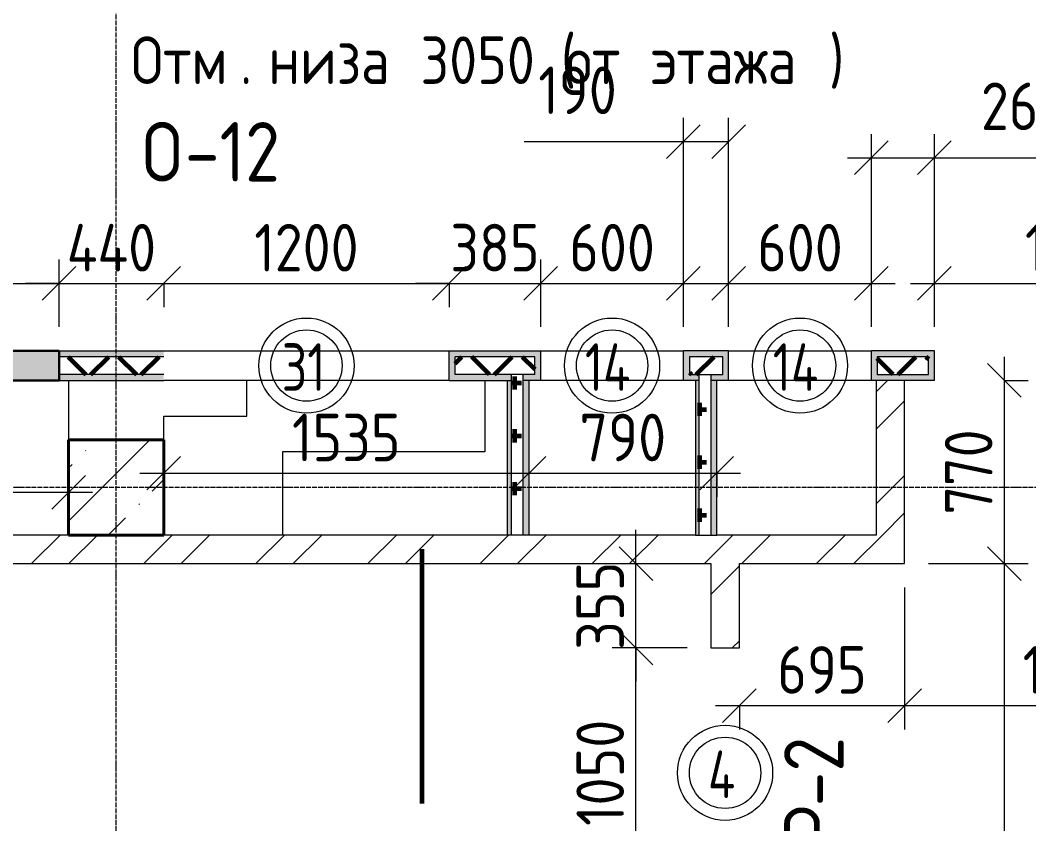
# Model space of a CAD drawing. Header units: millimetres. Extents: x -60946 to 138510, y -262288 to 24501.
# Drawn here: x 27406 to 31646, y -201038 to -197658 of the extents above; entities that cross this region are included whole.
import ezdxf

# ---------------------------------------------------------------- set-up
doc = ezdxf.new("R2010")
doc.units = ezdxf.units.MM
doc.linetypes.add('ADSK_Линия сетки', pattern=[25, 20, -2.5, 0, -2.5])
doc.linetypes.add('ADSK_Невидимые', pattern=[5, 3, -2])
for name, color, linetype, lineweight in [('0) 1 вып перегородка', 7, 'Continuous', 60), ('2)Тип-2', 3, 'Continuous', 60), ('2)Тип-5', 1, 'Continuous', 60), ('Марки', 7, 'Continuous', 20), ('Марки дверей', 7, 'Continuous', 20), ('Несущие колонны', 7, 'Continuous', 18), ('Обобщенные модели', 7, 'ADSK_Невидимые', 18), ('Оси', 7, 'Continuous', 9), ('Перекрытие', 7, 'Continuous', 18), ('Размеры', 7, 'Continuous', 9), ('Стены внутренние', 7, 'Continuous', 18), ('Стены штриховка', 7, 'Continuous', 9), ('Узлы', 7, 'Continuous', 18)]:
    doc.layers.add(name, color=color, linetype=linetype, lineweight=lineweight)
doc.styles.add('GOST Common_2', font='', dxfattribs={"width": 0.9, "height": 250})
doc.styles.add('GOST Common_3', font='', dxfattribs={"width": 0.9, "height": 200})
doc.styles.add('GOST Common_B', font='', dxfattribs={"width": 0.8, "height": 200})
doc.styles.get('GOST Common_2').set_extended_font_data('GOST Common')
doc.styles.get('GOST Common_3').set_extended_font_data('GOST Common')
doc.styles.get('GOST Common_B').set_extended_font_data('GOST Common', bold=True)
doc.dimstyles.new('ADSK_Основной_2_0', dxfattribs={"dimscale": 304.8, "dimtxt": 201.142999, "dimasz": 0.463911, "dimexe": 0.328084, "dimexo": 0.328084, "dimgap": 0.164042, "dimtad": 1, "dimdec": 3, "dimrnd": 0.001, "dimdsep": 46, "dimtxsty": 'GOST Common_3', "dimblk1": 'OBLIQUE', "dimblk2": 'OBLIQUE', "dimsah": 1, "dimcen": 0.09, "dimdle": 0.328084, "dimazin": 2, "dimtfac": 1, "dimtdec": 4, "dimtix": 1, "dimtmove": 0, "dimatfit": 3, "dimfxl": 1, "dimtvp": 1, "dimtolj": 1, "dimtzin": 0, "dimlwd": 20, "dimlwe": 20, "dimarcsym": 2})
doc.dimstyles.new('ADSK_Основной_2_0_2', dxfattribs={"dimscale": 304.8, "dimtxt": 201.142999, "dimasz": 0.463911, "dimexe": 0.328084, "dimexo": 0.328084, "dimgap": 0.164042, "dimtad": 1, "dimdec": 3, "dimrnd": 0.001, "dimdsep": 46, "dimtxsty": 'GOST Common_3', "dimblk1": 'OBLIQUE', "dimblk2": 'OBLIQUE', "dimsah": 1, "dimcen": 0.09, "dimdle": 0.328084, "dimazin": 2, "dimtfac": 1, "dimtdec": 4, "dimtix": 1, "dimtmove": 0, "dimatfit": 3, "dimfxl": 1, "dimtvp": 1, "dimtolj": 1, "dimtzin": 0, "dimlwd": 20, "dimlwe": 20, "dimarcsym": 2})
pattern_1 = [(45, (9.36, -198628.46), (-106.066, 106.066), []), (135, (9.36, -198628.46), (-106.066, -106.066), [])]
pattern_2 = [(45, (9.36, -198628.46), (-235.7317, 235.7317), []), (45, (166.5, -198628.46), (-235.7317, 235.7317), [])]
pattern_3 = [(0, (9.36, -198628.46), (111.125, 111.125), [55.562, -166.688]), (90, (37.14, -198656.24), (-111.125, 111.125), [55.562, -166.688])]

# ---------------------------------------------------------------- blocks, each defined once
blk = doc.blocks.new('ADSK_КолоннаЖБ_Прямоугольная - 400x400 мм-1807143-Кладочный план 4-го этажа')
at = {"layer": 'Несущие колонны', "lineweight": 40}
for p, q in [((-200, 200), (200, 200)), ((-200, -200), (-200, 200)), ((200, 200), (200, -200)), ((200, -200), (-200, -200))]:
    blk.add_line(p, q, dxfattribs=at)
blk = doc.blocks.new('ADSK_ОбобщеннаяМодель_ОтверстиеПрямоугольное_вСтене - О-12_ОВ_в ГКЛ_860х360-4088419-Кладочный план 4-го этажа')
at = {"layer": 'Обобщенные модели'}
blk.add_hatch(color=256, dxfattribs=at).paths.add_polyline_path([(-309.7, -62.5), (550.3, -62.5), (550.3, 62.5), (-309.7, 62.5)])
at = {"layer": 'Узлы', "lineweight": 30}
for p, q in [((-309.7, -62.5), (-309.7, 62.5)), ((-309.7, 62.5), (550.3, 62.5)), ((550.3, 62.5), (550.3, -62.5)), ((550.3, -62.5), (-309.7, -62.5))]:
    blk.add_line(p, q, dxfattribs=at)
blk = doc.blocks.new('_Oblique')
at = {"color": 0, "linetype": 'ByBlock', "lineweight": -2}
blk.add_line((-0.5, -0.5), (0.5, 0.5), dxfattribs=at)
blk = doc.blocks.new('*D6096')
at = {"layer": 'Defpoints', "color": 0, "transparency": 16777216}
for p in [(27569.4, -198765.3), (26709.4, -199048.5), (27569.4, -199048.5)]:
    blk.add_point(p, dxfattribs=at)
at = {"layer": 'Размеры', "color": 0, "lineweight": 20, "transparency": 16777216}
for p, q in [((26709.4, -198948.5), (26709.4, -198665.3)), ((27569.4, -198948.5), (27569.4, -198665.3)), ((26609.4, -198765.3), (27669.4, -198765.3))]:
    blk.add_line(p, q, dxfattribs=at)
at = {"layer": 'Размеры', "color": 0, "lineweight": 20, "transparency": 16777216, "xscale": 141.4, "yscale": 141.4, "zscale": 141.4, "rotation": 180}
blk.add_blockref('_Oblique', (26709.4, -198765.3), dxfattribs=at)
at = {"layer": 'Размеры', "color": 0, "lineweight": 20, "transparency": 16777216, "xscale": 141.4, "yscale": 141.4, "zscale": 141.4}
blk.add_blockref('_Oblique', (27569.4, -198765.3), dxfattribs=at)
at = {"layer": 'Размеры', "color": 0, "lineweight": 9, "transparency": 16777216, "insert": (27139.4, -198615.3), "char_height": 200, "width": 454.106, "attachment_point": 5, "style": 'GOST Common_3'}
blk.add_mtext('\\A1;860', dxfattribs=at)
blk = doc.blocks.new('*D6097')
at = {"layer": 'Defpoints', "color": 0, "transparency": 16777216}
for p in [(28009.4, -198665.4), (28009.4, -198765.3), (27569.4, -199048.5)]:
    blk.add_point(p, dxfattribs=at)
at = {"layer": 'Размеры', "color": 0, "lineweight": 20, "transparency": 16777216}
for p, q in [((27569.4, -198948.5), (27569.4, -198665.3)), ((27569.4, -198765.3), (27428, -198765.3)), ((27569.4, -198765.3), (28009.4, -198765.3)), ((28009.4, -198765.3), (28150.8, -198765.3)), ((28009.4, -198765.4), (28009.4, -198865.3))]:
    blk.add_line(p, q, dxfattribs=at)
at = {"layer": 'Размеры', "color": 0, "lineweight": 20, "transparency": 16777216, "xscale": 141.4, "yscale": 141.4, "zscale": 141.4}
blk.add_blockref('_Oblique', (27569.4, -198765.3), dxfattribs=at)
at = {"layer": 'Размеры', "color": 0, "lineweight": 20, "transparency": 16777216, "xscale": 141.4, "yscale": 141.4, "zscale": 141.4, "rotation": 180}
blk.add_blockref('_Oblique', (28009.4, -198765.3), dxfattribs=at)
at = {"layer": 'Размеры', "color": 0, "lineweight": 9, "transparency": 16777216, "insert": (27789.4, -198615.3), "char_height": 200, "width": 495.016, "attachment_point": 5, "style": 'GOST Common_3'}
blk.add_mtext('\\A1;440', dxfattribs=at)
blk = doc.blocks.new('*D6098')
at = {"layer": 'Defpoints', "color": 0, "transparency": 16777216}
for p in [(28009.4, -198665.4), (29209.4, -198665.4), (29209.4, -198765.3)]:
    blk.add_point(p, dxfattribs=at)
at = {"layer": 'Размеры', "color": 0, "lineweight": 20, "transparency": 16777216}
for p, q in [((27909.4, -198765.3), (29309.4, -198765.3)), ((28009.4, -198765.4), (28009.4, -198865.3)), ((29209.4, -198765.4), (29209.4, -198865.3))]:
    blk.add_line(p, q, dxfattribs=at)
at = {"layer": 'Размеры', "color": 0, "lineweight": 20, "transparency": 16777216, "xscale": 141.4, "yscale": 141.4, "zscale": 141.4, "rotation": 180}
blk.add_blockref('_Oblique', (28009.4, -198765.3), dxfattribs=at)
at = {"layer": 'Размеры', "color": 0, "lineweight": 20, "transparency": 16777216, "xscale": 141.4, "yscale": 141.4, "zscale": 141.4}
blk.add_blockref('_Oblique', (29209.4, -198765.3), dxfattribs=at)
at = {"layer": 'Размеры', "color": 0, "lineweight": 9, "transparency": 16777216, "insert": (28609.4, -198615.3), "char_height": 200, "width": 560.473, "attachment_point": 5, "style": 'GOST Common_3'}
blk.add_mtext('\\A1;1200', dxfattribs=at)
blk = doc.blocks.new('*D6099')
at = {"layer": 'Defpoints', "color": 0, "transparency": 16777216}
for p in [(29209.4, -198665.4), (29594.4, -198765.3), (29594.4, -199048.5)]:
    blk.add_point(p, dxfattribs=at)
at = {"layer": 'Размеры', "color": 0, "lineweight": 20, "transparency": 16777216}
for p, q in [((29594.4, -198948.5), (29594.4, -198665.3)), ((29209.4, -198765.3), (29068, -198765.3)), ((29209.4, -198765.3), (29594.4, -198765.3)), ((29209.4, -198765.4), (29209.4, -198865.3)), ((29594.4, -198765.3), (29735.8, -198765.3))]:
    blk.add_line(p, q, dxfattribs=at)
at = {"layer": 'Размеры', "color": 0, "lineweight": 20, "transparency": 16777216, "xscale": 141.4, "yscale": 141.4, "zscale": 141.4}
blk.add_blockref('_Oblique', (29209.4, -198765.3), dxfattribs=at)
at = {"layer": 'Размеры', "color": 0, "lineweight": 20, "transparency": 16777216, "xscale": 141.4, "yscale": 141.4, "zscale": 141.4, "rotation": 180}
blk.add_blockref('_Oblique', (29594.4, -198765.3), dxfattribs=at)
at = {"layer": 'Размеры', "color": 0, "lineweight": 9, "transparency": 16777216, "insert": (29401.9, -198615.3), "char_height": 200, "width": 454.106, "attachment_point": 5, "style": 'GOST Common_3'}
blk.add_mtext('\\A1;385', dxfattribs=at)
blk = doc.blocks.new('*D6100')
at = {"layer": 'Defpoints', "color": 0, "transparency": 16777216}
for p in [(30194.4, -198765.3), (29594.4, -199048.5), (30194.4, -199048.5)]:
    blk.add_point(p, dxfattribs=at)
at = {"layer": 'Размеры', "color": 0, "lineweight": 20, "transparency": 16777216}
for p, q in [((29594.4, -198948.5), (29594.4, -198665.3)), ((30194.4, -198948.5), (30194.4, -198665.3)), ((29494.4, -198765.3), (30294.4, -198765.3))]:
    blk.add_line(p, q, dxfattribs=at)
at = {"layer": 'Размеры', "color": 0, "lineweight": 20, "transparency": 16777216, "xscale": 141.4, "yscale": 141.4, "zscale": 141.4, "rotation": 180}
blk.add_blockref('_Oblique', (29594.4, -198765.3), dxfattribs=at)
at = {"layer": 'Размеры', "color": 0, "lineweight": 20, "transparency": 16777216, "xscale": 141.4, "yscale": 141.4, "zscale": 141.4}
blk.add_blockref('_Oblique', (30194.4, -198765.3), dxfattribs=at)
at = {"layer": 'Размеры', "color": 0, "lineweight": 9, "transparency": 16777216, "insert": (29894.4, -198615.3), "char_height": 200, "width": 454.106, "attachment_point": 5, "style": 'GOST Common_3'}
blk.add_mtext('\\A1;600', dxfattribs=at)
blk = doc.blocks.new('*D6101')
at = {"layer": 'Defpoints', "color": 0, "transparency": 16777216}
for p in [(30384.4, -198169.8), (30194.4, -199048.5), (30384.4, -199048.5)]:
    blk.add_point(p, dxfattribs=at)
at = {"layer": 'Размеры', "color": 0, "lineweight": 20, "transparency": 16777216}
for p, q in [((30194.4, -198948.5), (30194.4, -198069.8)), ((30384.4, -198948.5), (30384.4, -198069.8)), ((30194.4, -198169.8), (29524.4, -198169.8)), ((30384.4, -198169.8), (30094.4, -198169.8))]:
    blk.add_line(p, q, dxfattribs=at)
at = {"layer": 'Размеры', "color": 0, "lineweight": 20, "transparency": 16777216, "xscale": 141.4, "yscale": 141.4, "zscale": 141.4, "rotation": 180}
blk.add_blockref('_Oblique', (30194.4, -198169.8), dxfattribs=at)
at = {"layer": 'Размеры', "color": 0, "lineweight": 20, "transparency": 16777216, "xscale": 141.4, "yscale": 141.4, "zscale": 141.4}
blk.add_blockref('_Oblique', (30384.4, -198169.8), dxfattribs=at)
at = {"layer": 'Размеры', "color": 0, "lineweight": 9, "transparency": 16777216, "insert": (29584.1, -197853.2), "char_height": 200, "width": 409.104, "attachment_point": 1, "line_spacing_factor": 1.022761, "style": 'GOST Common_3'}
blk.add_mtext('\\A1;190', dxfattribs=at)
blk = doc.blocks.new('*D6102')
at = {"layer": 'Defpoints', "color": 0, "transparency": 16777216}
for p in [(30984.4, -198765.3), (30384.4, -199048.5), (30984.4, -199048.5)]:
    blk.add_point(p, dxfattribs=at)
at = {"layer": 'Размеры', "color": 0, "lineweight": 20, "transparency": 16777216}
for p, q in [((30384.4, -198948.5), (30384.4, -198665.3)), ((30984.4, -198948.5), (30984.4, -198665.3)), ((30284.4, -198765.3), (31084.4, -198765.3))]:
    blk.add_line(p, q, dxfattribs=at)
at = {"layer": 'Размеры', "color": 0, "lineweight": 20, "transparency": 16777216, "xscale": 141.4, "yscale": 141.4, "zscale": 141.4, "rotation": 180}
blk.add_blockref('_Oblique', (30384.4, -198765.3), dxfattribs=at)
at = {"layer": 'Размеры', "color": 0, "lineweight": 20, "transparency": 16777216, "xscale": 141.4, "yscale": 141.4, "zscale": 141.4}
blk.add_blockref('_Oblique', (30984.4, -198765.3), dxfattribs=at)
at = {"layer": 'Размеры', "color": 0, "lineweight": 9, "transparency": 16777216, "insert": (30684.4, -198615.3), "char_height": 200, "width": 454.106, "attachment_point": 5, "style": 'GOST Common_3'}
blk.add_mtext('\\A1;600', dxfattribs=at)
blk = doc.blocks.new('*D6103')
at = {"layer": 'Defpoints', "color": 0, "transparency": 16777216}
for p in [(31249.4, -198237.2), (30984.4, -199048.5), (31249.4, -199048.5)]:
    blk.add_point(p, dxfattribs=at)
at = {"layer": 'Размеры', "color": 0, "lineweight": 20, "transparency": 16777216}
for p, q in [((30984.4, -198948.5), (30984.4, -198137.2)), ((31249.4, -198948.5), (31249.4, -198137.2)), ((30884.4, -198237.2), (31249.4, -198237.2)), ((31249.4, -198237.2), (31953.6, -198237.2))]:
    blk.add_line(p, q, dxfattribs=at)
at = {"layer": 'Размеры', "color": 0, "lineweight": 20, "transparency": 16777216, "xscale": 141.4, "yscale": 141.4, "zscale": 141.4, "rotation": 180}
blk.add_blockref('_Oblique', (30984.4, -198237.2), dxfattribs=at)
at = {"layer": 'Размеры', "color": 0, "lineweight": 20, "transparency": 16777216, "xscale": 141.4, "yscale": 141.4, "zscale": 141.4}
blk.add_blockref('_Oblique', (31249.4, -198237.2), dxfattribs=at)
at = {"layer": 'Размеры', "color": 0, "lineweight": 9, "transparency": 16777216, "insert": (31445.1, -197920.6), "char_height": 200, "width": 454.106, "attachment_point": 1, "line_spacing_factor": 1.022761, "style": 'GOST Common_3'}
blk.add_mtext('\\A1;265', dxfattribs=at)
blk = doc.blocks.new('*D6104')
at = {"layer": 'Defpoints', "color": 0, "transparency": 16777216}
for p in [(32449.4, -198765.3), (31249.4, -199048.5), (32449.4, -199048.5)]:
    blk.add_point(p, dxfattribs=at)
at = {"layer": 'Размеры', "color": 0, "lineweight": 20, "transparency": 16777216}
for p, q in [((31249.4, -198948.5), (31249.4, -198665.3)), ((32449.4, -198948.5), (32449.4, -198665.3)), ((31149.4, -198765.3), (32549.4, -198765.3))]:
    blk.add_line(p, q, dxfattribs=at)
at = {"layer": 'Размеры', "color": 0, "lineweight": 20, "transparency": 16777216, "xscale": 141.4, "yscale": 141.4, "zscale": 141.4, "rotation": 180}
blk.add_blockref('_Oblique', (31249.4, -198765.3), dxfattribs=at)
at = {"layer": 'Размеры', "color": 0, "lineweight": 20, "transparency": 16777216, "xscale": 141.4, "yscale": 141.4, "zscale": 141.4}
blk.add_blockref('_Oblique', (32449.4, -198765.3), dxfattribs=at)
at = {"layer": 'Размеры', "color": 0, "lineweight": 9, "transparency": 16777216, "insert": (31849.4, -198615.3), "char_height": 200, "width": 560.473, "attachment_point": 5, "style": 'GOST Common_3'}
blk.add_mtext('\\A1;1200', dxfattribs=at)
blk = doc.blocks.new('*D6119')
at = {"layer": 'Defpoints', "color": 0, "transparency": 16777216}
for p in [(31124.4, -199943.5), (30429.4, -200440.7), (31124.4, -200540.7)]:
    blk.add_point(p, dxfattribs=at)
at = {"layer": 'Размеры', "color": 0, "lineweight": 20, "transparency": 16777216}
for p, q in [((31124.4, -200043.5), (31124.4, -200640.7)), ((30329.4, -200540.7), (31224.4, -200540.7)), ((30429.4, -200540.7), (30429.4, -200640.7))]:
    blk.add_line(p, q, dxfattribs=at)
at = {"layer": 'Размеры', "color": 0, "lineweight": 20, "transparency": 16777216, "xscale": 141.4, "yscale": 141.4, "zscale": 141.4, "rotation": 180}
blk.add_blockref('_Oblique', (30429.4, -200540.7), dxfattribs=at)
at = {"layer": 'Размеры', "color": 0, "lineweight": 20, "transparency": 16777216, "xscale": 141.4, "yscale": 141.4, "zscale": 141.4}
blk.add_blockref('_Oblique', (31124.4, -200540.7), dxfattribs=at)
at = {"layer": 'Размеры', "color": 0, "lineweight": 9, "transparency": 16777216, "insert": (30776.9, -200390.7), "char_height": 200, "width": 454.106, "attachment_point": 5, "style": 'GOST Common_3'}
blk.add_mtext('\\A1;695', dxfattribs=at)
blk = doc.blocks.new('*D6120')
at = {"layer": 'Defpoints', "color": 0, "transparency": 16777216}
for p in [(31124.4, -199943.5), (32574.4, -199943.5), (32574.4, -200540.7)]:
    blk.add_point(p, dxfattribs=at)
at = {"layer": 'Размеры', "color": 0, "lineweight": 20, "transparency": 16777216}
for p, q in [((31124.4, -200043.5), (31124.4, -200640.7)), ((32574.4, -200043.5), (32574.4, -200640.7)), ((31024.4, -200540.7), (32674.4, -200540.7))]:
    blk.add_line(p, q, dxfattribs=at)
at = {"layer": 'Размеры', "color": 0, "lineweight": 20, "transparency": 16777216, "xscale": 141.4, "yscale": 141.4, "zscale": 141.4, "rotation": 180}
blk.add_blockref('_Oblique', (31124.4, -200540.7), dxfattribs=at)
at = {"layer": 'Размеры', "color": 0, "lineweight": 20, "transparency": 16777216, "xscale": 141.4, "yscale": 141.4, "zscale": 141.4}
blk.add_blockref('_Oblique', (32574.4, -200540.7), dxfattribs=at)
at = {"layer": 'Размеры', "color": 0, "lineweight": 9, "transparency": 16777216, "insert": (31849.4, -200390.7), "char_height": 200, "width": 580.928, "attachment_point": 5, "style": 'GOST Common_3'}
blk.add_mtext('\\A1;1450', dxfattribs=at)
blk = doc.blocks.new('*D6122')
at = {"layer": 'Defpoints', "color": 0, "transparency": 16777216}
for p in [(31124.4, -199943.5), (31543.5, -199943.5), (31443.5, -205573.5)]:
    blk.add_point(p, dxfattribs=at)
at = {"layer": 'Размеры', "color": 0, "lineweight": 20, "transparency": 16777216}
for p, q in [((31543.5, -205673.5), (31543.5, -199843.5)), ((31224.4, -199943.5), (31643.5, -199943.5)), ((31543.5, -205573.5), (31643.5, -205573.5))]:
    blk.add_line(p, q, dxfattribs=at)
at = {"layer": 'Размеры', "color": 0, "lineweight": 20, "transparency": 16777216, "xscale": 141.4, "yscale": 141.4, "zscale": 141.4}
for p, rotation in [((31543.5, -199943.5), 90), ((31543.5, -205573.5), 270)]:
    blk.add_blockref('_Oblique', p, dxfattribs=dict(at, rotation=rotation))
at = {"layer": 'Размеры', "color": 0, "lineweight": 9, "transparency": 16777216, "insert": (31393.5, -202758.5), "char_height": 200, "width": 605.475, "attachment_point": 5, "rotation": 90, "style": 'GOST Common_3'}
blk.add_mtext('\\A1;5630', dxfattribs=at)
blk = doc.blocks.new('*D6123')
at = {"layer": 'Defpoints', "color": 0, "transparency": 16777216}
for p in [(31443.5, -199173.5), (31543.5, -199173.5), (31124.4, -199943.5)]:
    blk.add_point(p, dxfattribs=at)
at = {"layer": 'Размеры', "color": 0, "lineweight": 20, "transparency": 16777216}
for p, q in [((31543.5, -200043.5), (31543.5, -199073.5)), ((31543.5, -199173.5), (31643.5, -199173.5)), ((31224.4, -199943.5), (31643.5, -199943.5))]:
    blk.add_line(p, q, dxfattribs=at)
at = {"layer": 'Размеры', "color": 0, "lineweight": 20, "transparency": 16777216, "xscale": 141.4, "yscale": 141.4, "zscale": 141.4}
for p, rotation in [((31543.5, -199173.5), 90), ((31543.5, -199943.5), 270)]:
    blk.add_blockref('_Oblique', p, dxfattribs=dict(at, rotation=rotation))
at = {"layer": 'Размеры', "color": 0, "lineweight": 9, "transparency": 16777216, "insert": (31393.5, -199558.5), "char_height": 200, "width": 454.106, "attachment_point": 5, "rotation": 90, "style": 'GOST Common_3'}
blk.add_mtext('\\A1;770', dxfattribs=at)
blk = doc.blocks.new('*D6129')
at = {"layer": 'Defpoints', "color": 0, "transparency": 16777216}
for p in [(29994.4, -200298.5), (30309.4, -200298.5), (30309.4, -201348.5)]:
    blk.add_point(p, dxfattribs=at)
at = {"layer": 'Размеры', "color": 0, "lineweight": 20, "transparency": 16777216}
for p, q in [((29994.4, -201448.5), (29994.4, -200198.5)), ((30209.4, -200298.5), (29894.4, -200298.5)), ((30209.4, -201348.5), (29894.4, -201348.5))]:
    blk.add_line(p, q, dxfattribs=at)
at = {"layer": 'Размеры', "color": 0, "lineweight": 20, "transparency": 16777216, "xscale": 141.4, "yscale": 141.4, "zscale": 141.4}
for p, rotation in [((29994.4, -200298.5), 90), ((29994.4, -201348.5), 270)]:
    blk.add_blockref('_Oblique', p, dxfattribs=dict(at, rotation=rotation))
at = {"layer": 'Размеры', "color": 0, "lineweight": 9, "transparency": 16777216, "insert": (29844.4, -200823.5), "char_height": 200, "width": 560.473, "attachment_point": 5, "rotation": 90, "style": 'GOST Common_3'}
blk.add_mtext('\\A1;1050', dxfattribs=at)
blk = doc.blocks.new('*D6130')
at = {"layer": 'Defpoints', "color": 0, "transparency": 16777216}
for p in [(29894.5, -199943.5), (29994.4, -199943.5), (30309.4, -200298.5)]:
    blk.add_point(p, dxfattribs=at)
at = {"layer": 'Размеры', "color": 0, "lineweight": 20, "transparency": 16777216}
for p, q in [((29994.4, -199943.5), (29994.4, -199802.1)), ((29994.4, -200298.5), (29994.4, -199943.5)), ((29994.5, -199943.5), (30094.4, -199943.5)), ((30209.4, -200298.5), (29894.4, -200298.5)), ((29994.4, -200298.5), (29994.4, -200439.9))]:
    blk.add_line(p, q, dxfattribs=at)
at = {"layer": 'Размеры', "color": 0, "lineweight": 20, "transparency": 16777216, "xscale": 141.4, "yscale": 141.4, "zscale": 141.4}
for p, rotation in [((29994.4, -199943.5), 270), ((29994.4, -200298.5), 90)]:
    blk.add_blockref('_Oblique', p, dxfattribs=dict(at, rotation=rotation))
at = {"layer": 'Размеры', "color": 0, "lineweight": 9, "transparency": 16777216, "insert": (29844.4, -200121), "char_height": 200, "width": 454.106, "attachment_point": 5, "rotation": 90, "style": 'GOST Common_3'}
blk.add_mtext('\\A1;355', dxfattribs=at)
blk = doc.blocks.new('*D6134')
at = {"layer": 'Defpoints', "color": 0, "transparency": 16777216}
for p in [(28009.4, -199463.4), (29544.4, -199463.4), (29544.4, -199563.4)]:
    blk.add_point(p, dxfattribs=at)
at = {"layer": 'Размеры', "color": 0, "lineweight": 20, "transparency": 16777216}
for p, q in [((27909.4, -199563.4), (29644.4, -199563.4)), ((28009.4, -199563.4), (28009.4, -199663.4)), ((29544.4, -199563.4), (29544.4, -199663.4))]:
    blk.add_line(p, q, dxfattribs=at)
at = {"layer": 'Размеры', "color": 0, "lineweight": 20, "transparency": 16777216, "xscale": 141.4, "yscale": 141.4, "zscale": 141.4, "rotation": 180}
blk.add_blockref('_Oblique', (28009.4, -199563.4), dxfattribs=at)
at = {"layer": 'Размеры', "color": 0, "lineweight": 20, "transparency": 16777216, "xscale": 141.4, "yscale": 141.4, "zscale": 141.4}
blk.add_blockref('_Oblique', (29544.4, -199563.4), dxfattribs=at)
at = {"layer": 'Размеры', "color": 0, "lineweight": 9, "transparency": 16777216, "insert": (28776.9, -199413.4), "char_height": 200, "width": 560.473, "attachment_point": 5, "style": 'GOST Common_3'}
blk.add_mtext('\\A1;1535', dxfattribs=at)
blk = doc.blocks.new('*D6135')
at = {"layer": 'Defpoints', "color": 0, "transparency": 16777216}
for p in [(29544.4, -199463.4), (30334.4, -199463.4), (30334.4, -199563.4)]:
    blk.add_point(p, dxfattribs=at)
at = {"layer": 'Размеры', "color": 0, "lineweight": 20, "transparency": 16777216}
for p, q in [((29444.4, -199563.4), (30434.4, -199563.4)), ((29544.4, -199563.4), (29544.4, -199663.4)), ((30334.4, -199563.4), (30334.4, -199663.4))]:
    blk.add_line(p, q, dxfattribs=at)
at = {"layer": 'Размеры', "color": 0, "lineweight": 20, "transparency": 16777216, "xscale": 141.4, "yscale": 141.4, "zscale": 141.4, "rotation": 180}
blk.add_blockref('_Oblique', (29544.4, -199563.4), dxfattribs=at)
at = {"layer": 'Размеры', "color": 0, "lineweight": 20, "transparency": 16777216, "xscale": 141.4, "yscale": 141.4, "zscale": 141.4}
blk.add_blockref('_Oblique', (30334.4, -199563.4), dxfattribs=at)
at = {"layer": 'Размеры', "color": 0, "lineweight": 9, "transparency": 16777216, "insert": (29939.4, -199413.4), "char_height": 200, "width": 454.106, "attachment_point": 5, "style": 'GOST Common_3'}
blk.add_mtext('\\A1;790', dxfattribs=at)
blk = doc.blocks.new('*D6136')
at = {"layer": 'Defpoints', "color": 0, "transparency": 16777216}
for p in [(26534.4, -199543.8), (27609.4, -199543.8), (27609.4, -199643.8)]:
    blk.add_point(p, dxfattribs=at)
at = {"layer": 'Размеры', "color": 0, "lineweight": 20, "transparency": 16777216}
for p, q in [((26434.4, -199643.8), (27709.4, -199643.8)), ((26534.4, -199643.8), (26534.4, -199743.8)), ((27609.4, -199643.8), (27609.4, -199743.8))]:
    blk.add_line(p, q, dxfattribs=at)
at = {"layer": 'Размеры', "color": 0, "lineweight": 20, "transparency": 16777216, "xscale": 141.4, "yscale": 141.4, "zscale": 141.4, "rotation": 180}
blk.add_blockref('_Oblique', (26534.4, -199643.8), dxfattribs=at)
at = {"layer": 'Размеры', "color": 0, "lineweight": 20, "transparency": 16777216, "xscale": 141.4, "yscale": 141.4, "zscale": 141.4}
blk.add_blockref('_Oblique', (27609.4, -199643.8), dxfattribs=at)
at = {"layer": 'Размеры', "color": 0, "lineweight": 9, "transparency": 16777216, "insert": (27071.9, -199493.8), "char_height": 200, "width": 560.473, "attachment_point": 5, "style": 'GOST Common_3'}
blk.add_mtext('\\A1;1075', dxfattribs=at)
blk = doc.blocks.new('М_двери1 - Марка экземпляра 2-3719212-Кладочный план 4-го этажа')
at = {"layer": 'Марки дверей'}
for radius in [2, 1.5]:
    blk.add_circle((0, 0), radius, dxfattribs=at)

msp = doc.modelspace()

# ---------------------------------------------------------------- hatches: boundary and pattern name
at = {"layer": '2)Тип-2'}
h = msp.add_hatch(color=256, dxfattribs=at)
h.paths.add_polyline_path([(30359.3615, -199073.4914), (30359.3615, -199048.4914), (30219.3615, -199048.4914), (30219.3615, -199073.4914)])
h.paths.add_polyline_path([(25214.3615, -199073.4914), (26709.3615, -199073.4914), (26709.3615, -199048.4914), (25214.3615, -199048.4914)])
h.paths.add_polyline_path([(29479.0471, -199073.4914), (29569.3615, -199073.4914), (29569.3615, -199048.4914), (29479.0471, -199048.4914)])
h.paths.add_polyline_path([(36296.8633, -199073.4914), (37224.3615, -199073.4914), (37224.3615, -199048.4914), (32474.3615, -199048.4914), (32474.3615, -199073.4914), (34646.7804, -199073.4914)])
h.paths.add_polyline_path([(27569.3615, -199073.4914), (28009.3615, -199073.4914), (28009.3615, -199048.4914), (27569.3615, -199048.4914), (27569.3615, -199069.4841)])
h.paths.add_polyline_path([(31009.3615, -199073.4914), (31224.3615, -199073.4914), (31224.3615, -199048.4914), (31009.3615, -199048.4914)])
h.paths.add_polyline_path([(39597.0293, -199073.4914), (40009.3615, -199073.4914), (40009.3615, -199048.4914), (39074.3615, -199048.4914), (39074.3615, -199073.4914)])
h = msp.add_hatch(color=256, dxfattribs=at)
h.paths.add_polyline_path([(26559.3615, -199173.4914), (26559.3615, -199148.4914), (25264.3615, -199148.4914), (25264.3615, -199173.4914), (26534.3615, -199173.4914)])
h.paths.add_polyline_path([(29544.3615, -199173.4914), (29594.3615, -199173.4914), (29594.3615, -199048.4914), (29569.3615, -199048.4914), (29569.3615, -199148.4914), (29519.3615, -199148.4914), (29519.3615, -199173.4914)])
h.paths.add_polyline_path([(30309.3615, -199173.4914), (30384.3615, -199173.4914), (30384.3615, -199048.4914), (30359.3615, -199048.4914), (30359.3615, -199148.4914), (30309.3615, -199148.4914)])
h.paths.add_polyline_path([(39124.3615, -199173.4914), (39124.3615, -199148.4914), (39074.3615, -199148.4914), (39074.3615, -199048.4914), (39049.3615, -199048.4914), (39049.3615, -199173.4914), (39099.3615, -199173.4914)])
h.paths.add_polyline_path([(30194.3615, -199173.4914), (30259.3615, -199173.4914), (30259.3615, -199148.4914), (30219.3615, -199148.4914), (30219.3615, -199048.4914), (30194.3615, -199048.4914)])
h.paths.add_polyline_path([(39174.3615, -199173.4914), (40009.3615, -199173.4914), (40009.3615, -199148.4914), (39174.3615, -199148.4914)])
h.paths.add_polyline_path([(37199.3615, -199173.4914), (37249.3615, -199173.4914), (37249.3615, -199048.4914), (37224.3615, -199048.4914), (37224.3615, -199148.4914), (37184.3615, -199148.4914), (37184.3615, -199173.4914)])
h.paths.add_polyline_path([(28009.3615, -199173.4914), (28009.3615, -199148.4914), (27569.3615, -199148.4914), (27569.3615, -199173.4914)])
h.paths.add_polyline_path([(37134.3615, -199173.4914), (37134.3615, -199148.4914), (36109.3615, -199148.4914), (36109.3615, -199173.4914), (37109.3615, -199173.4914)])
h.paths.add_polyline_path([(30984.3615, -199173.4914), (31249.3615, -199173.4914), (31249.3615, -199048.4914), (31224.3615, -199048.4914), (31224.3615, -199148.4914), (31009.3615, -199148.4914), (31009.3615, -199048.4914), (30984.3615, -199048.4914)])
h.paths.add_polyline_path([(26609.3615, -199173.4914), (26709.3615, -199173.4914), (26709.3615, -199148.4914), (26609.3615, -199148.4914)])
h.paths.add_polyline_path([(32449.3615, -199173.4914), (34759.3615, -199173.4914), (34759.3615, -199148.4914), (32474.3615, -199148.4914), (32474.3615, -199048.4914), (32449.3615, -199048.4914)])
h.paths.add_polyline_path([(34834.3615, -199173.4914), (36059.3615, -199173.4914), (36059.3615, -199148.4914), (34809.3615, -199148.4914), (34809.3615, -199173.4914)])
for points in [[(29209.3615, -199173.4914), (29469.3615, -199173.4914), (29469.3615, -199148.4914), (29234.3615, -199148.4914), (29234.3615, -199048.4914), (29209.3615, -199048.4914)], [(29234.3615, -199073.4914), (29479.0471, -199073.4914), (29479.0471, -199048.4914), (29234.3615, -199048.4914)]]:
    msp.add_hatch(color=256, dxfattribs=at).paths.add_polyline_path(points)
h = msp.add_hatch(dxfattribs=at)
h.set_pattern_fill('FP_4', color=256, style=0, pattern_type=2)
h.set_pattern_definition(pattern_1)
h.paths.add_polyline_path([(26396.3655, -199148.4914), (26709.3615, -199148.4914), (26709.3615, -199073.4914), (25264.3615, -199073.4914), (25264.3615, -199148.4914)])
h.paths.add_polyline_path([(27569.3615, -199148.4914), (28009.3615, -199148.4914), (28009.3615, -199073.4914), (27569.3615, -199073.4914), (27569.3615, -199097.0628)])
h.paths.add_polyline_path([(39124.3615, -199148.4914), (40009.3615, -199148.4914), (40009.3615, -199073.4914), (39074.3615, -199073.4914), (39074.3615, -199148.4914)])
h.paths.add_polyline_path([(37184.3615, -199148.4914), (37224.3615, -199148.4914), (37224.3615, -199073.4914), (32474.3615, -199073.4914), (32474.3615, -199148.4914), (37134.3615, -199148.4914)])
h.paths.add_polyline_path([(29569.3615, -199148.4914), (29569.3615, -199073.4914), (29479.0471, -199073.4914), (29479.0471, -199148.4914), (29519.3615, -199148.4914)])
h.paths.add_polyline_path([(30259.3615, -199148.4914), (30359.3615, -199148.4914), (30359.3615, -199073.4914), (30219.3615, -199073.4914), (30219.3615, -199148.4914)])
h.paths.add_polyline_path([(31009.3615, -199148.4914), (31224.3615, -199148.4914), (31224.3615, -199073.4914), (31009.3615, -199073.4914)])
h = msp.add_hatch(dxfattribs=at)
h.set_pattern_fill('FP_4', color=256, style=0, pattern_type=2)
h.set_pattern_definition(pattern_1)
h.paths.add_polyline_path([(29469.3615, -199148.4914), (29479.0471, -199148.4914), (29479.0471, -199073.4914), (29234.3615, -199073.4914), (29234.3615, -199148.4914)])
at = {"layer": '2)Тип-5', "true_color": 0xd50000}
for points in [[(29469.3615, -199403.0931), (29469.3615, -199173.4914), (29454.3615, -199173.4914), (29454.3615, -199403.0931)], [(29519.3615, -199823.4914), (29544.3615, -199823.4914), (29544.3615, -199173.4914), (29519.3615, -199173.4914), (29519.3615, -199325.9056)], [(30244.3615, -199823.4914), (30259.3615, -199823.4914), (30259.3615, -199173.4914), (30244.3615, -199173.4914), (30244.3615, -199325.9056)], [(30334.3615, -199823.4914), (30334.3615, -199173.4914), (30309.3615, -199173.4914), (30309.3615, -199823.4914)], [(29469.3615, -199823.4914), (29469.3615, -199403.0931), (29454.3615, -199403.0931), (29454.3615, -199823.4914)]]:
    msp.add_hatch(color=12, dxfattribs=at).paths.add_polyline_path(points)
h = msp.add_hatch(dxfattribs=at)
h.set_pattern_fill('FP_7', color=12, style=0, pattern_type=2)
h.set_pattern_definition(pattern_3)
h.paths.add_polyline_path([(29519.3615, -199823.4914), (29519.3615, -199148.4914), (29479.0471, -199148.4914), (29479.0471, -199403.0931), (29469.3615, -199403.0931), (29469.3615, -199823.4914)])
h = msp.add_hatch(dxfattribs=at)
h.set_pattern_fill('FP_7', color=12, style=0, pattern_type=2)
h.set_pattern_definition(pattern_3)
h.paths.add_polyline_path([(29479.0471, -199403.0931), (29479.0471, -199148.4914), (29469.3615, -199148.4914), (29469.3615, -199403.0931)])
h = msp.add_hatch(dxfattribs=at)
h.set_pattern_fill('FP_7', color=12, style=0, pattern_type=2)
h.set_pattern_definition(pattern_3)
h.paths.add_polyline_path([(30259.3615, -199823.4914), (30309.3615, -199823.4914), (30309.3615, -199148.4914), (30259.3615, -199148.4914), (30259.3615, -199325.9056)])
at = {"layer": 'Несущие колонны', "lineweight": 9}
h = msp.add_hatch(dxfattribs=at)
h.set_pattern_fill('FP_1', color=256, style=0, pattern_type=2)
h.set_pattern_definition([(45, (9.36, -198628.46), (-224.5064, 224.5064), []), (45, (233.87, -198628.46), (-224.5064, 224.5064), [396.875, -79.375, 3.353, -76.022])])
h.paths.add_polyline_path([(27609.3615, -199823.4914), (28009.3615, -199823.4914), (28009.3615, -199423.4914), (27609.3615, -199423.4914)])
at = {"layer": 'Стены внутренние', "lineweight": 9}
h = msp.add_hatch(dxfattribs=at)
h.set_pattern_fill('FP_8', color=256, style=0, pattern_type=2)
h.set_pattern_definition(pattern_2)
h.paths.add_polyline_path([(31004.3615, -199823.4914), (31124.3615, -199823.4914), (31124.3615, -199173.4914), (31004.3615, -199173.4914), (31004.3615, -199325.9056)])
h = msp.add_hatch(dxfattribs=at)
h.set_pattern_fill('FP_8', color=256, style=0, pattern_type=2)
h.set_pattern_definition(pattern_2)
h.paths.add_polyline_path([(30309.3615, -199943.4914), (31124.3615, -199943.4914), (31124.3615, -199823.4914), (25309.3615, -199823.4914), (25309.3615, -199943.4914), (29696.5314, -199943.4914)])
h = msp.add_hatch(dxfattribs=at)
h.set_pattern_fill('FP_8', color=256, style=0, pattern_type=2)
h.set_pattern_definition(pattern_2)
h.paths.add_polyline_path([(30429.3615, -205573.4914), (30429.3615, -204573.4914), (30309.3615, -204573.4914), (30309.3615, -205573.4914)])
h.paths.add_polyline_path([(30309.3615, -203343.4914), (30429.3615, -203343.4914), (30429.3615, -201348.4914), (30309.3615, -201348.4914)])
h.paths.add_polyline_path([(30429.3615, -200298.4914), (30429.3615, -199943.4914), (30309.3615, -199943.4914), (30309.3615, -200298.4914)])

# ---------------------------------------------------------------- linework, layer by layer
at = {"layer": '0) 1 вып перегородка'}
msp.add_line((29095.0973, -199883.4914), (29095.0973, -200952.7069), dxfattribs=at)
at = {"layer": 'Несущие колонны', "lineweight": 9}
for p, q in [((28009.3615, -199423.4914), (27609.3615, -199423.4914)), ((27609.3615, -199423.4914), (27609.3615, -199823.4914)), ((28009.3615, -199823.4914), (28009.3615, -199423.4914)), ((27609.3615, -199823.4914), (28009.3615, -199823.4914))]:
    msp.add_line(p, q, dxfattribs=at)
at = {"layer": 'Оси', "linetype": 'ADSK_Линия сетки', "lineweight": 5}
for p, q in [((27809.3615, -209602.3427), (27809.3615, -188601.0153)), ((62563.3938, -199623.4914), (-25230.7352, -199623.4914))]:
    msp.add_line(p, q, dxfattribs=at)
at = {"layer": 'Перекрытие'}
for p, q in [((27609.3615, -199173.4914), (27609.3615, -199423.4914)), ((28359.3615, -199323.4914), (28359.3615, -199173.4914)), ((29359.3615, -199173.4914), (29359.3615, -199473.4914)), ((28009.3615, -199423.4914), (28009.3615, -199323.4914)), ((28009.3615, -199323.4914), (28359.3615, -199323.4914)), ((29359.3615, -199473.4914), (28509.3615, -199473.4914)), ((28509.3615, -199473.4914), (28509.3615, -199823.4914))]:
    msp.add_line(p, q, dxfattribs=at)
at = {"layer": 'Стены внутренние', "lineweight": 5}
for p, q in [((27569.3615, -199048.4914), (28009.3615, -199048.4914)), ((28009.3615, -199048.4914), (29209.3615, -199048.4914)), ((29209.3615, -199048.4914), (29594.3615, -199048.4914)), ((29209.3615, -199173.4914), (29209.3615, -199048.4914)), ((29594.3615, -199048.4914), (30194.3615, -199048.4914)), ((29594.3615, -199173.4914), (29594.3615, -199048.4914)), ((30384.3615, -199048.4914), (30194.3615, -199048.4914)), ((30194.3615, -199173.4914), (30194.3615, -199048.4914)), ((30384.3615, -199048.4914), (30984.3615, -199048.4914)), ((30384.3615, -199173.4914), (30384.3615, -199048.4914)), ((31249.3615, -199048.4914), (30984.3615, -199048.4914)), ((30984.3615, -199173.4914), (30984.3615, -199048.4914)), ((31249.3615, -199173.4914), (31249.3615, -199048.4914)), ((27569.3615, -199173.4914), (28009.3615, -199173.4914)), ((29209.3615, -199173.4914), (28009.3615, -199173.4914)), ((29209.3615, -199173.4914), (29454.3615, -199173.4914)), ((29454.3615, -199823.4914), (29454.3615, -199173.4914)), ((29594.3615, -199173.4914), (29544.3615, -199173.4914)), ((29544.3615, -199173.4914), (29544.3615, -199823.4914)), ((30194.3615, -199173.4914), (29594.3615, -199173.4914)), ((30244.3615, -199173.4914), (30194.3615, -199173.4914)), ((30244.3615, -199173.4914), (30244.3615, -199823.4914)), ((30384.3615, -199173.4914), (30334.3615, -199173.4914)), ((30334.3615, -199823.4914), (30334.3615, -199173.4914)), ((30984.3615, -199173.4914), (30384.3615, -199173.4914)), ((31249.3615, -199173.4914), (30984.3615, -199173.4914)), ((31004.3615, -199173.4914), (31004.3615, -199823.4914)), ((31124.3615, -199943.4914), (31124.3615, -199173.4914)), ((29454.3615, -199823.4914), (26609.3615, -199823.4914)), ((30244.3615, -199823.4914), (29544.3615, -199823.4914)), ((31004.3615, -199823.4914), (30334.3615, -199823.4914)), ((25309.3615, -199943.4914), (30309.3615, -199943.4914)), ((30309.3615, -199943.4914), (30309.3615, -200298.4914)), ((30429.3615, -199943.4914), (31124.3615, -199943.4914)), ((30429.3615, -200298.4914), (30429.3615, -199943.4914)), ((30309.3615, -200298.4914), (30429.3615, -200298.4914))]:
    msp.add_line(p, q, dxfattribs=at)
at = {"layer": 'Стены штриховка', "lineweight": 9}
for p, q in [((28009.3615, -199073.4914), (27569.3615, -199073.4914)), ((29569.3615, -199073.4914), (29234.3615, -199073.4914)), ((29234.3615, -199148.4914), (29234.3615, -199073.4914)), ((29569.3615, -199148.4914), (29569.3615, -199073.4914)), ((30359.3615, -199073.4914), (30219.3615, -199073.4914)), ((30219.3615, -199073.4914), (30219.3615, -199148.4914)), ((30359.3615, -199148.4914), (30359.3615, -199073.4914)), ((31224.3615, -199073.4914), (31009.3615, -199073.4914)), ((31009.3615, -199073.4914), (31009.3615, -199148.4914)), ((31224.3615, -199148.4914), (31224.3615, -199073.4914)), ((28009.3615, -199148.4914), (27569.3615, -199148.4914)), ((29569.3615, -199148.4914), (29234.3615, -199148.4914)), ((29454.3615, -199173.4914), (29469.3615, -199173.4914)), ((29469.3615, -199148.4914), (29469.3615, -199823.4914)), ((29519.3615, -199148.4914), (29519.3615, -199823.4914)), ((29544.3615, -199173.4914), (29519.3615, -199173.4914)), ((30219.3615, -199148.4914), (30359.3615, -199148.4914)), ((30259.3615, -199173.4914), (30244.3615, -199173.4914)), ((30259.3615, -199148.4914), (30259.3615, -199823.4914)), ((30309.3615, -199148.4914), (30309.3615, -199823.4914)), ((30334.3615, -199173.4914), (30309.3615, -199173.4914)), ((31009.3615, -199148.4914), (31224.3615, -199148.4914)), ((29544.3615, -199823.4914), (29454.3615, -199823.4914)), ((30244.3615, -199823.4914), (30334.3615, -199823.4914))]:
    msp.add_line(p, q, dxfattribs=at)

# ---------------------------------------------------------------- block references
at = {"layer": 'Марки дверей', "xscale": 99.99999999999993, "yscale": 99.99999999999993, "zscale": 99.99999999999993}
for p in [(28609.3615, -199110.9914), (29894.3615, -199110.9914), (30684.3615, -199110.9914), (30369.3615, -200823.4914)]:
    msp.add_blockref('М_двери1 - Марка экземпляра 2-3719212-Кладочный план 4-го этажа', p, dxfattribs=at)
at = {"layer": 'Несущие колонны', "lineweight": 9, "rotation": 89.9999999999999}
msp.add_blockref('ADSK_КолоннаЖБ_Прямоугольная - 400x400 мм-1807143-Кладочный план 4-го этажа', (27809.3615, -199623.4914), dxfattribs=at)
at = {"layer": 'Обобщенные модели', "color": 7, "true_color": 0xffffff}
msp.add_blockref('ADSK_ОбобщеннаяМодель_ОтверстиеПрямоугольное_вСтене - О-12_ОВ_в ГКЛ_860х360-4088419-Кладочный план 4-го этажа', (27019.0597, -199110.9914), dxfattribs=at)

# ---------------------------------------------------------------- texts
at = {"layer": 'Марки', "lineweight": 9, "attachment_point": 1}
for s, insert, char_height, width, style in [('Отм', (27872.0615, -197726.8571), 200, 555.569437, 'GOST Common_3'), (' 3050 (', (28979.3428, -197726.8571), 200, 873.037687, 'GOST Common_3'), ('\\fGOST Common|b0|i0|c204|p34|;\\W.9;)', (30806.9521, -197726.8571), 200, 86.58225, 'GOST Common_3'), ('низа', (28449.5146, -197726.8571), 200, 642.151687, 'GOST Common_3'), ('от', (29699.6709, -197726.8571), 200, 353.544187, 'GOST Common_3'), ('этажа', (30056.8584, -197726.8571), 200, 909.113625, 'GOST Common_3'), ('. ', (28330.4521, -197726.8571), 200, 144.30375, 'GOST Common_3'), ('\\fGOST Common|b0|i0|c204|p34|;\\W.9;О', (27919.3395, -198087.0446), 250, 216.455625, 'GOST Common_2'), ('-12', (28097.9332, -198087.0446), 250, 526.708687, 'GOST Common_2')]:
    msp.add_mtext(s, dxfattribs=dict(at, insert=insert, char_height=char_height, width=width, style=style))
at = {"layer": 'Марки', "lineweight": 9, "char_height": 250, "attachment_point": 1, "rotation": 90, "style": 'GOST Common_2'}
for s, insert, width in [('-2', (30617.8486, -200964.9103), 389.620125), ('ПР', (30617.8486, -201322.0978), 432.91125)]:
    msp.add_mtext(s, dxfattribs=dict(at, insert=insert, width=width))
at = {"layer": 'Марки дверей', "lineweight": 5, "char_height": 200, "attachment_point": 1, "style": 'GOST Common_B'}
for s, insert, width in [('31', (28505.7041, -199017.3325), 243.713), ('14', (29779.9041, -199017.3325), 269.367), ('14', (30569.9041, -199017.3325), 269.367), ('\\fGOST Common|b1|i0|c204|p34|;\\W.8;4', (30297.3041, -200729.8325), 166.751)]:
    msp.add_mtext(s, dxfattribs=dict(at, insert=insert, width=width))

# ---------------------------------------------------------------- dimensions: what is measured, and where the dimension line sits
at = {"layer": 'Размеры', "lineweight": 9}
for base, p1, p2, override, picture, middle in [((30384.3615, -198169.8283), (30194.3615, -199048.4914), (30384.3615, -199048.4914), {"dimpost": '<>', "dimfxl": 190}, '*D6101', (29788.6758, -198169.8283)), ((31249.3615, -198237.2328), (30984.3615, -199048.4914), (31249.3615, -199048.4914), {"dimpost": '<>', "dimfxl": 265}, '*D6103', (31672.1901, -198237.2328))]:
    dim = msp.add_linear_dim(base=base, p1=p1, p2=p2, dimstyle='ADSK_Основной_2_0', override=override, dxfattribs=at)
    dim.commit()
    dim.dimension.update_dxf_attribs({"geometry": picture, "text_midpoint": middle, "dimtype": 160})
for base, p1, p2, override, picture, middle in [((27569.3615, -198765.34), (26709.3615, -199048.4914), (27569.3615, -199048.4914), {"dimpost": '<>', "dimfxl": 860}, '*D6096', (27139.3615, -198615.34)), ((28009.3615, -198765.34), (27569.3615, -199048.4914), (28009.3615, -198665.3551), {"dimpost": '<>', "dimfxl": 583.432463}, '*D6097', (27789.3615, -198615.34)), ((29209.3615, -198765.34), (28009.3615, -198665.3551), (29209.3615, -198665.3551), {"dimpost": '<>', "dimfxl": 1200}, '*D6098', (28609.3615, -198615.34)), ((29594.3615, -198765.34), (29209.3615, -198665.3551), (29594.3615, -199048.4914), {"dimpost": '<>', "dimfxl": 543.155998}, '*D6099', (29401.8615, -198615.34)), ((30194.3615, -198765.34), (29594.3615, -199048.4914), (30194.3615, -199048.4914), {"dimpost": '<>', "dimfxl": 600}, '*D6100', (29894.3615, -198615.34)), ((30984.3615, -198765.34), (30384.3615, -199048.4914), (30984.3615, -199048.4914), {"dimpost": '<>', "dimfxl": 600}, '*D6102', (30684.3615, -198615.34)), ((32449.3615, -198765.34), (31249.3615, -199048.4914), (32449.3615, -199048.4914), {"dimpost": '<>', "dimfxl": 1200}, '*D6104', (31849.3615, -198615.34)), ((29544.3615, -199563.4002), (28009.3615, -199463.4153), (29544.3615, -199463.4153), {"dimpost": '<>', "dimfxl": 1535}, '*D6134', (28776.8615, -199413.4002)), ((30334.3615, -199563.4002), (29544.3615, -199463.4153), (30334.3615, -199463.4153), {"dimpost": '<>', "dimfxl": 790}, '*D6135', (29939.3615, -199413.4002)), ((27609.3615, -199643.7536), (26534.3615, -199543.7687), (27609.3615, -199543.7687), {"dimpost": '<>', "dimfxl": 1075}, '*D6136', (27071.8615, -199493.7536)), ((31124.3615, -200540.6552), (30429.3615, -200440.6703), (31124.3615, -199943.4914), {"dimpost": '<>', "dimfxl": 854.524338}, '*D6119', (30776.8615, -200390.6552)), ((32574.3615, -200540.6552), (31124.3615, -199943.4914), (32574.3615, -199943.4914), {"dimpost": '<>', "dimfxl": 1450}, '*D6120', (31849.3615, -200390.6552))]:
    dim = msp.add_linear_dim(base=base, p1=p1, p2=p2, dimstyle='ADSK_Основной_2_0_2', override=override, dxfattribs=at)
    dim.commit()
    dim.dimension.update_dxf_attribs({"geometry": picture, "text_midpoint": middle})
for base, p1, p2, override, picture, middle in [((31543.5062, -199173.4914), (31124.3615, -199943.4914), (31443.5213, -199173.4914), {"dimpost": '<>', "dimfxl": 833.524446}, '*D6123', (31393.5062, -199558.4914)), ((29994.4402, -199943.4914), (30309.3615, -200298.4914), (29894.4553, -199943.4914), {"dimpost": '<>', "dimfxl": 546.051462}, '*D6130', (29844.4402, -200120.9914)), ((31543.5062, -199943.4914), (31443.5213, -205573.4914), (31124.3615, -199943.4914), {"dimpost": '<>', "dimfxl": 5639.039191}, '*D6122', (31393.5062, -202758.4914)), ((29994.4402, -200298.4914), (30309.3615, -201348.4914), (30309.3615, -200298.4914), {"dimpost": '<>', "dimfxl": 1050}, '*D6129', (29844.4402, -200823.4914))]:
    dim = msp.add_linear_dim(base=base, p1=p1, p2=p2, angle=90, dimstyle='ADSK_Основной_2_0_2', override=override, dxfattribs=at)
    dim.commit()
    dim.dimension.update_dxf_attribs({"geometry": picture, "text_midpoint": middle})

doc.saveas('drawing.dxf')
